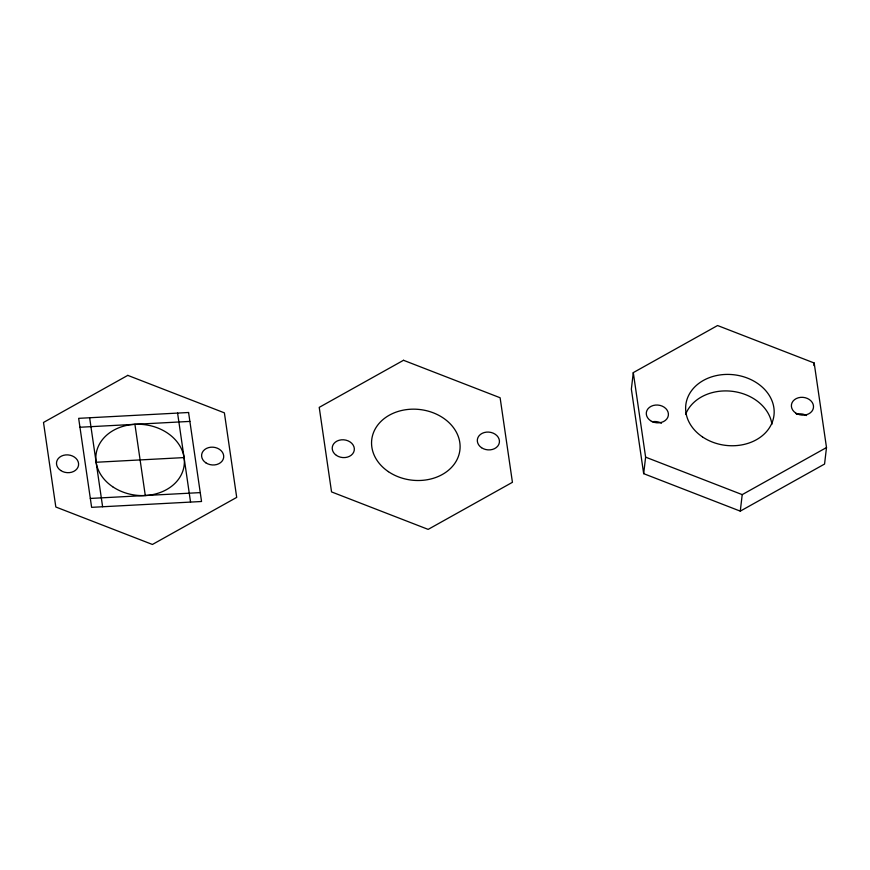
<?xml version="1.0" encoding="UTF-8"?>
<svg xmlns="http://www.w3.org/2000/svg" width="870" height="870" viewBox="0 0 870 870"><rect width="100%" height="100%" fill="white"/><g stroke="black" fill="none" stroke-linecap="round" stroke-linejoin="round"><path stroke-width="1.3" d="M633.295 372.61L631.359 389.107L643.669 473.661L740.272 511.136L824.564 464.047L826.5 447.55L814.179 362.997L717.576 325.532L633.295 372.61L645.616 457.152L643.669 473.661M740.272 511.136L742.219 494.628L826.5 447.55M813.885 365.541L814.179 362.997M79.953 427.246L189.877 421.406M96.124 462.264L184.07 457.587M90.317 498.445L200.252 492.605M645.616 457.152L742.219 494.628M177.589 413.087L190.552 502.088M134.915 424.321L145.29 495.519M89.643 417.763L102.616 506.753M652.217 421.776A11.092 8.885 6.7 0 1 661.483 423.244M796.42 414.283A11.092 8.885 6.7 0 1 806.588 415.534M685.582 414.479A44.381 35.539 6.7 0 1 731.866 391.261A44.381 35.539 6.7 0 1 771.929 424.245M127.781 375.372L43.5 422.45L55.821 507.003L152.424 544.468L236.705 497.39L224.384 412.848L127.781 375.372M403.517 360.289L319.225 407.367L331.546 491.909L428.149 529.384L512.43 482.306L500.119 397.753L403.517 360.289M188.583 412.5L78.659 418.339L91.622 507.34L201.546 501.501L188.583 412.5M60.693 470.485A11.092 8.885 6.7 0 0 78.496 465.515A11.092 8.885 6.7 0 0 63.445 455.336A11.092 8.885 6.7 0 0 60.693 470.485M205.798 462.775A11.092 8.885 6.7 0 0 223.612 457.805A11.092 8.885 6.7 0 0 208.561 447.626A11.092 8.885 6.7 0 0 205.798 462.775M112.676 486.743A44.381 35.539 6.7 0 0 183.918 466.885A44.381 35.539 6.7 0 0 123.714 426.137A44.381 35.539 6.7 0 0 112.676 486.743M336.418 455.391A11.092 8.885 6.7 0 0 354.231 450.432A11.092 8.885 6.7 0 0 339.18 440.242A11.092 8.885 6.7 0 0 336.418 455.391M481.523 447.691A11.092 8.885 6.7 0 0 499.337 442.721A11.092 8.885 6.7 0 0 484.285 432.531A11.092 8.885 6.7 0 0 481.523 447.691M388.401 471.66A44.381 35.539 6.7 0 0 459.643 451.791A44.381 35.539 6.7 0 0 399.439 411.053A44.381 35.539 6.7 0 0 388.401 471.66M650.488 420.634A11.092 8.885 6.7 0 0 668.301 415.675A11.092 8.885 6.7 0 0 653.25 405.485A11.092 8.885 6.7 0 0 650.488 420.634M795.593 412.935A11.092 8.885 6.7 0 0 813.406 407.965A11.092 8.885 6.7 0 0 798.355 397.775A11.092 8.885 6.7 0 0 795.593 412.935M702.471 436.903A44.381 35.539 6.7 0 0 773.713 417.034A44.381 35.539 6.7 0 0 713.509 376.297A44.381 35.539 6.7 0 0 702.471 436.903"/></g></svg>
